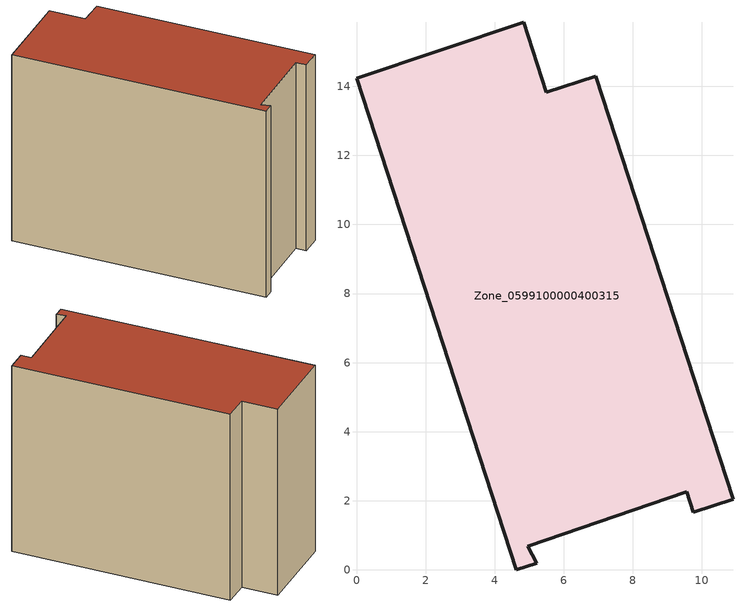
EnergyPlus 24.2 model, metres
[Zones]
Zone_0599100000400315
 floor ground (C_G): 5.49,13.82 6.92,14.28 10.9,2.05 9.75,1.67 9.55,2.26 4.96,0.69 5.22,0.2 4.62,0 0,14.24 4.84,15.86 z3.63
 wall outside (C_F): 4.96,0.69 9.55,2.26 9.75,1.67 10.9,2.05 6.92,14.28 5.49,13.82 4.84,15.86 0,14.24 4.62,0 5.22,0.2 4.96,0.69 z3.63:15.25
 roof outside (C_R): 6.92,14.28 5.49,13.82 4.84,15.86 0,14.24 4.62,0 5.22,0.2 4.96,0.69 9.55,2.26 9.75,1.67 10.9,2.05 z15.25
[BUILDING]
Pand.0599100000400315: North Axis=0; Terrain=City; Loads Convergence Tolerance Value=0.04; Temperature Convergence Tolerance Value=0.4; Solar Distribution=FullExterior; Maximum Number of Warmup Days=25; Minimum Number of Warmup Days=1
[Site:Location]
Rotterdam.The.Hague.AP_ZH_NLD Design_Conditions: Latitude=51.96; Longitude=4.45; Time Zone=1; Elevation=-4.5
[SITE:GROUNDTEMPERATURE:BUILDINGSURFACE]
18, 18, 18, 18, 18, 18, 18, 18, 18, 18, 18, 18
[MATERIAL] Thermal Absorptance=0.9; Solar Absorptance=0.7; Visible Absorptance=0.7
Name | Roughness | Thickness | Conductivity | Density | Specific Heat
G.TI.1992-2005 | MediumSmooth | 0.15 | 0.06 | 540 | 1210
F.TI.1992-2005 | Rough | 0.3 | 0.12 | 1920 | 840
R.TI.1992-2005 | MediumRough | 0.2 | 0.08 | 1500 | 1000
[CONSTRUCTION]
C_G: G.TI.1992-2005
C_F: F.TI.1992-2005
C_R: R.TI.1992-2005
[ZONE]
Zone_0599100000400315: Type=1; Multiplier=1; Ceiling Height=Autocalculate; Volume=Autocalculate; Floor Area=autocalculate; Part of Total Floor Area=Yes
[ZONEINFILTRATION:DESIGNFLOWRATE]
Infil_Zone_0599100000400315: Zone or ZoneList or Space or SpaceList=Zone_0599100000400315; Schedule=AlwaysOn; Design Flow Rate Calculation Method=Flow/Area; Flow Rate per Floor Area=0.0015; Constant Term Coefficient=1; Temperature Term Coefficient=0; Velocity Term Coefficient=0; Velocity Squared Term Coefficient=0
[HVACTEMPLATE:ZONE:IDEALLOADSAIRSYSTEM]
Zone_0599100000400315: Maximum Heating Supply Air Temperature=50; Minimum Cooling Supply Air Temperature=13; Maximum Heating Supply Air Humidity Ratio=0.0156; Minimum Cooling Supply Air Humidity Ratio=0.0077; Heating Limit=NoLimit; Cooling Limit=NoLimit; Dehumidification Control Type=ConstantSensibleHeatRatio; Cooling Sensible Heat Ratio=0.7; Dehumidification Setpoint=60; Humidification Control Type=None; Humidification Setpoint=30; Outdoor Air Method=None; Outdoor Air Flow Rate per Person=0.00944; Outdoor Air Flow Rate per Zone Floor Area=0; Outdoor Air Flow Rate per Zone=0; Demand Controlled Ventilation Type=None; Outdoor Air Economizer Type=NoEconomizer; Heat Recovery Type=None; Sensible Heat Recovery Effectiveness=0.7; Latent Heat Recovery Effectiveness=0.65
[ZONECONTROL:THERMOSTAT]
ThermostatControl_Zone_0599100000400315: Zone or ZoneList=Zone_0599100000400315; Control Type Schedule=DualSetpointControlType; Control 1=Thermostat_Zone_0599100000400315; Temperature Difference Between Cutout And Setpoint=0
[THERMOSTATSETPOINT:DUALSETPOINT]
Thermostat_Zone_0599100000400315: Heating Setpoint Temperature Schedule=HeatingSetpoint_Zone_0599100000400315; Cooling Setpoint Temperature Schedule=CoolingSetpoint_Zone_0599100000400315
[SCHEDULE:COMPACT]
HeatingSetpoint_Zone_0599100000400315: Through: 12/31, For: AllDays, Until: 24:00, 21
CoolingSetpoint_Zone_0599100000400315: Through: 12/31, For: AllDays, Until: 24:00, 24
DualSetpointControlType: Through: 12/31, For: AllDays, Until: 24:00, 4
AlwaysOn: Through: 12/31, For: AllDays, Until: 24:00, 1
